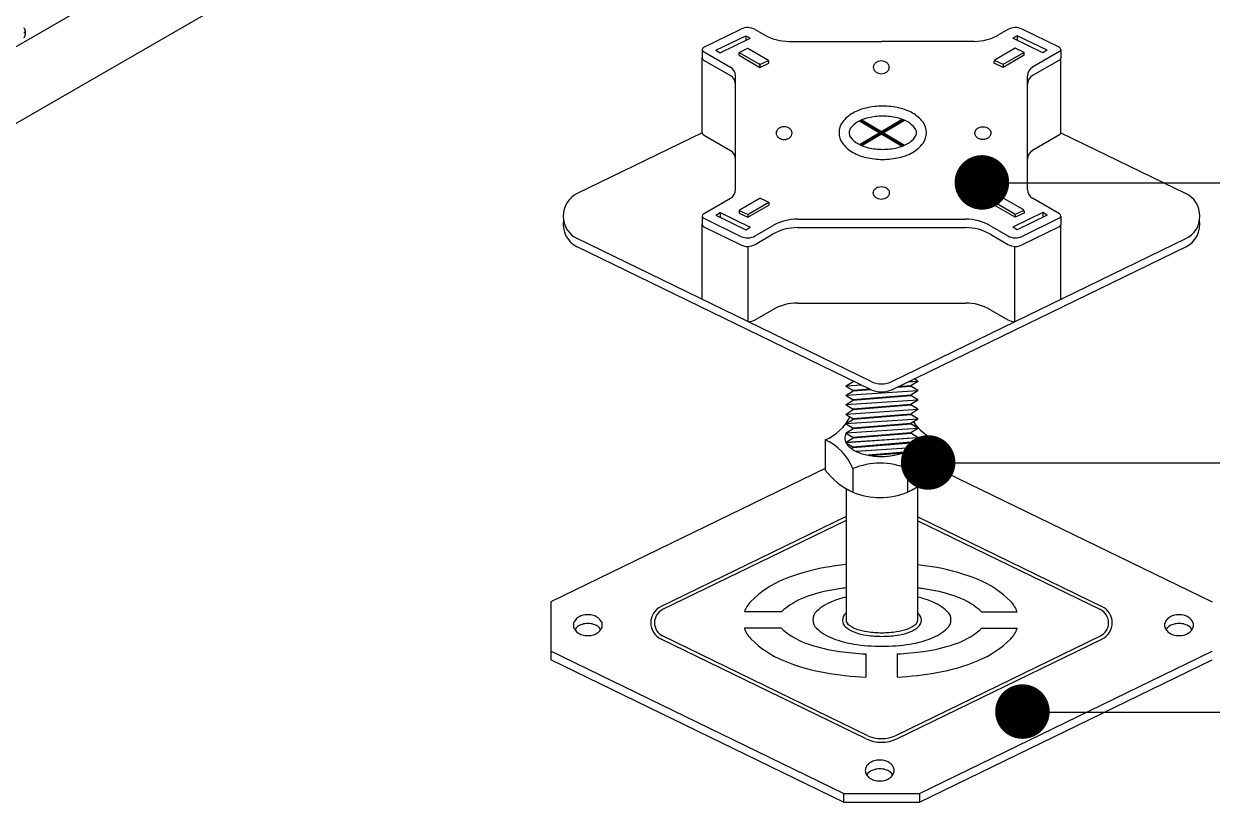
# Model space of a CAD drawing. Header units: millimetres. Extents: x 209 to 75467, y 6568 to 12199.
# Drawn here: x 62667 to 63190, y 10206 to 10548 of the extents above; entities that cross this region are included whole.
import ezdxf

# ---------------------------------------------------------------- set-up
doc = ezdxf.new("R2010")
doc.units = ezdxf.units.MM
doc.header["$MEASUREMENT"] = 0
doc.layers.get('0').update_dxf_attribs({"linetype": 'CONTINUOUS'})
for name, color, linetype in [('DIM', 7, 'CONTINUOUS'), ('DIM1', 7, 'CONTINUOUS'), ('LINE', 3, 'CONTINUOUS')]:
    doc.layers.add(name, color=color, linetype=linetype)

msp = doc.modelspace()

# ---------------------------------------------------------------- linework, layer by layer
at = {"color": 8}
for p, q in [((63044.30254989273, 10757.89721691068), (62486.57660739931, 10435.89399387799)), ((63027.68138938428, 10714.49100450507), (62508.8468307741, 10414.94173242667))]:
    msp.add_line(p, q, dxfattribs=at)
at = {"layer": 'DIM', "const_width": 12}
for points in [[(63082.48864365059, 10478.26949900035, 1), (63094.48864365059, 10478.26949900035, 1)], [(63058.82001193613, 10355.06336637046, 1), (63070.82001193613, 10355.06336637046, 1)], [(63100.32404648264, 10245.45134254936, 1), (63112.32404648264, 10245.45134254936, 1)]]:
    msp.add_lwpolyline(points, format="xyb", close=True, dxfattribs=at)
at = {"layer": 'DIM1'}
for p, q in [((63309.83146176052, 10477.8818732238), (63088.07584998912, 10477.8818732238)), ((63309.83146176052, 10354.67574059392), (63066.46398480579, 10354.67574059392)), ((63309.83146176052, 10245.06371677282), (63105.91125282086, 10245.06371677282))]:
    msp.add_line(p, q, dxfattribs=at)
at = {"layer": 'LINE', "color": 8}
for p, q in [((62667.45803387649, 10545.06141991094), (62667.45803387649, 10543.14217361205)), ((62966.05984301616, 10537.75701600797), (62982.45894647576, 10545.73194314247)), ((62988.66539642152, 10545.51161793203), (62992.50444415864, 10543.29514268773)), ((63099.93970336765, 10545.51161793203), (63096.10065563054, 10543.29514268773)), ((63122.54525677301, 10537.75701600797), (63106.14615331341, 10545.73194314247)), ((62971.33756944381, 10536.41045610532), (62984.53913190619, 10542.83041064491)), ((62973.35513705078, 10535.24561290461), (62986.55669951315, 10541.66556744389)), ((62984.53913190619, 10542.83041064491), (62984.53913190619, 10540.68441901157)), ((62984.53913190619, 10542.83041064491), (62986.55669951315, 10541.66556744389)), ((63003.54011037666, 10540.33814483651), (63044.30254988775, 10540.33814483651)), ((63085.06498939451, 10540.33814483651), (63044.30254988342, 10540.33814483651)), ((63104.06596787956, 10542.83041064491), (63102.04840027262, 10541.66556744389)), ((63115.24996273499, 10535.24561290461), (63102.04840027262, 10541.66556744389)), ((63104.06596787956, 10542.83041064491), (63104.06596787956, 10540.68441901157)), ((63117.26753034194, 10536.41045610532), (63104.06596787956, 10542.83041064491)), ((62965.43890140795, 10536.7645784103), (62965.43890140795, 10533.0304916537)), ((62965.99068471882, 10535.80886168113), (62977.81191835522, 10528.98386925881)), ((62971.33756944381, 10536.41045610532), (62973.35513705078, 10535.24561290461)), ((62981.59250067919, 10535.47184653102), (62985.42619935703, 10537.33618427893)), ((62981.59250067919, 10534.20812700521), (62981.59250067919, 10535.47184653102)), ((62981.59250067919, 10535.47184653102), (62990.38069705635, 10530.3979789868)), ((62981.59250067919, 10534.20812700521), (62990.8221237051, 10528.87940166661)), ((62985.42619935703, 10537.33618427893), (62994.21439573418, 10532.26231673471)), ((63103.17890042874, 10537.33618427893), (63094.39070405159, 10532.26231673471)), ((63107.01259910657, 10534.20812700521), (63097.78297608036, 10528.87940166661)), ((63107.01259910657, 10535.47184653102), (63098.22440272912, 10530.3979789868)), ((63107.01259910657, 10535.47184653102), (63103.17890042874, 10537.33618427893)), ((63107.01259910657, 10534.20812700521), (63107.01259910657, 10535.47184653102)), ((63122.61441507035, 10535.80886168113), (63110.79318143397, 10528.98386925881)), ((63117.26753034194, 10536.41045610532), (63115.24996273499, 10535.24561290461)), ((63123.16619838122, 10536.7645784103), (63123.16619838122, 10533.0304916537)), ((62965.43890140795, 10500.0725378368), (62965.43890140795, 10533.0304916537)), ((62965.99068471882, 10532.07477492454), (62977.81191835522, 10525.24978250252)), ((62965.99068471882, 10532.07477492454), (62977.81191835522, 10525.24978250252)), ((62990.69894106996, 10530.08321715289), (62994.53263974749, 10531.9475549008)), ((62990.8221237051, 10528.87940166661), (62994.65582238293, 10530.74373941452)), ((62990.8221237051, 10529.63340560334), (62990.8221237051, 10528.87940166661)), ((62994.65582238293, 10530.74373941452), (62994.65582238293, 10531.49774335126)), ((63093.94927740283, 10530.74373941452), (63093.94927740283, 10531.49774335126)), ((63097.78297608036, 10528.87940166661), (63093.94927740283, 10530.74373941452)), ((63097.90615871579, 10530.08321715289), (63094.07246003828, 10531.9475549008)), ((63097.78297608036, 10529.63340560334), (63097.78297608036, 10528.87940166661)), ((63122.61441507035, 10532.07477492454), (63110.79318143397, 10525.24978250252)), ((63122.61441507035, 10532.07477492454), (63110.79318143397, 10525.24978250252)), ((63123.16619838122, 10500.0725378368), (63123.16619838122, 10533.0304916537)), ((62980.01905159869, 10475.09182639407), (62980.01905159869, 10525.16100234184)), ((63108.58604819048, 10475.09182639407), (63108.58604819048, 10525.16100234184)), ((62980.01905159869, 10475.09182639407), (62980.01905159869, 10521.42691558525)), ((62980.01905159869, 10475.09182639407), (62980.01905159869, 10521.42691558525)), ((63108.58604819048, 10475.09182639407), (63108.58604819048, 10521.42691558525)), ((63108.58604819048, 10475.09182639407), (63108.58604819048, 10521.42691558525)), ((63034.65964799064, 10494.91028911856), (63053.37797640667, 10506.0322982708)), ((63034.67970310927, 10505.33062331552), (63053.40051189189, 10494.20714038505)), ((63035.1399493885, 10494.68220351655), (63053.89941922885, 10505.82865797622)), ((63035.16071141635, 10505.55828888826), (63053.9211320607, 10494.41126948179)), ((63035.63741310097, 10494.46431537488), (63054.40213800594, 10505.6138922754)), ((63035.65892851911, 10505.77572938228), (63054.42308461915, 10494.6264904522)), ((62965.43890140795, 10500.1346755399), (62910.40267078672, 10473.37041193327)), ((62965.99068471882, 10499.17895880484), (62977.81191835522, 10492.35396638252)), ((63122.61441507035, 10499.17895880484), (63110.79318143397, 10492.35396638252)), ((63123.16619838122, 10500.1346754297), (63178.20242899533, 10473.37041176781)), ((62965.99068471882, 10464.44396705478), (62977.81191835522, 10471.26895947711)), ((62982.03392733137, 10466.29955952291), (62990.41615942679, 10471.13904347972)), ((62991.24368608619, 10471.16842017434), (62994.65582238634, 10469.50908931922)), ((63097.36141370299, 10471.16842017434), (63093.94927740283, 10469.50908931922)), ((63106.57117245781, 10466.29955952291), (63098.18894036238, 10471.13904347972)), ((63122.61441507035, 10464.44396705478), (63110.79318143397, 10471.26895947711)), ((62981.71568331805, 10465.98479768901), (62985.54938199588, 10464.12045994109)), ((62985.42619936045, 10462.91664445512), (62994.65582238634, 10468.24536979372)), ((62985.8676260092, 10464.435221775), (62994.65582238634, 10469.50908931922)), ((62994.65582238634, 10469.50908931922), (62994.65582238634, 10468.24536979372)), ((63093.94927740283, 10469.50908931922), (63093.94927740283, 10468.24536979372)), ((63102.73747377998, 10464.435221775), (63093.94927740283, 10469.50908931922)), ((63103.17890042874, 10462.91664445512), (63093.94927740283, 10468.24536979372)), ((63106.88941647112, 10465.98479768901), (63103.05571779329, 10464.12045994109)), ((62965.43959611251, 10463.44909904108), (62965.43959611251, 10459.7150122848)), ((62966.05984301616, 10462.49581272794), (62982.45894647576, 10454.52088559344)), ((62971.33756944723, 10463.84237262842), (62973.35513705418, 10465.00721582944)), ((62971.33756944723, 10463.84237262842), (62984.53913190961, 10457.42241808884)), ((62973.35513705418, 10465.00721582944), (62986.55669951656, 10458.58726128985)), ((62973.35513705418, 10465.00721582944), (62973.35513705418, 10462.8612241961)), ((62981.59250068261, 10465.53498613946), (62981.59250068261, 10464.78098220303)), ((62981.59250068261, 10464.78098220303), (62985.42619936045, 10462.91664445512)), ((62985.42619936045, 10463.67064839154), (62985.42619936045, 10462.91664445512)), ((63007.36297729363, 10462.12181714289), (63081.24212249555, 10462.12181714289)), ((63115.24996273499, 10465.00721582944), (63102.04840027262, 10458.58726128985)), ((63107.01259910657, 10464.78098220303), (63103.17890042874, 10462.91664445512)), ((63103.17890042874, 10463.67064839154), (63103.17890042874, 10462.91664445512)), ((63117.26753034194, 10463.84237262842), (63104.06596787956, 10457.42241808884)), ((63122.54525676586, 10462.49581272794), (63106.14615330659, 10454.52088559344)), ((63107.01259910657, 10465.53498613946), (63107.01259910657, 10464.78098220303)), ((63117.26753034194, 10463.84237262842), (63115.24996273499, 10465.00721582944)), ((63115.24996273499, 10465.00721582944), (63115.24996273499, 10462.8612241961)), ((63123.16550367668, 10463.44909904108), (63123.16550367668, 10459.7150122848)), ((62965.43959611251, 10426.75705846759), (62965.43959611251, 10459.7150122848)), ((62966.05984301616, 10458.76172597135), (62982.45894647576, 10450.78679883685)), ((62966.05984301616, 10458.76172597135), (62982.45894647576, 10450.78679883685)), ((62984.53913190961, 10457.42241808884), (62986.55669951656, 10458.58726128985)), ((62988.66539642152, 10454.74121080357), (62996.3273110756, 10459.16481929167)), ((62988.66539642152, 10451.00712404729), (62996.3273110756, 10455.43073253538)), ((62988.66539642152, 10451.00712404729), (62996.3273110756, 10455.43073253538)), ((63007.36297729363, 10458.38773038629), (63081.24212249555, 10458.38773038629)), ((63007.36297729363, 10458.38773038629), (63081.24212249555, 10458.38773038629)), ((63092.27778871357, 10459.16481929167), (63099.93970336083, 10454.74121080357)), ((63092.27778871357, 10455.43073253538), (63099.93970336083, 10451.00712404729)), ((63092.27778871357, 10455.43073253538), (63099.93970336083, 10451.00712404729)), ((63104.06596787956, 10457.42241808884), (63102.04840027262, 10458.58726128985)), ((63122.54525676586, 10458.76172597135), (63106.14615330659, 10450.78679883685)), ((63122.54525676586, 10458.76172597135), (63106.14615330659, 10450.78679883685)), ((63123.16550366984, 10426.75705846759), (63123.16550366984, 10459.7150122848)), ((63039.47629975744, 10390.75281480221), (62910.40267078672, 10453.52165997543)), ((62985.62066430722, 10416.94295193739), (62985.62066430722, 10450.12536853167)), ((63049.12880001497, 10390.75281479725), (63178.20242899533, 10453.52165980997)), ((63102.98443547481, 10416.94295193739), (63102.98443547481, 10450.12536853167)), ((63039.47629975744, 10387.19068822935), (62910.40267078672, 10449.95953340257)), ((63049.12880001497, 10387.19068822438), (63178.20242899533, 10449.95953323679)), ((63007.33191724897, 10425.20648940392), (63081.21106245089, 10425.20648940392)), ((62988.63433637687, 10417.82588306491), (62996.29625103094, 10422.24949155301)), ((63092.24672866892, 10422.24949155301), (63099.90864331617, 10417.82588306491)), ((63028.71840538581, 10388.81658426815), (63031.76753055397, 10390.74034223817)), ((63035.52227544381, 10389.11354065022), (63028.71840538581, 10388.66548949902)), ((63028.71840538581, 10388.66548949902), (63028.71840538581, 10388.81658426815)), ((63028.71840538581, 10388.66548949902), (63031.76753055397, 10386.741731529)), ((63031.85212452151, 10390.89834469451), (63031.76753055397, 10390.8914370073)), ((63031.76753055397, 10390.74034223817), (63031.76753055397, 10390.8914370073)), ((63031.76753055397, 10390.74034223817), (63032.11815536022, 10390.76897319828)), ((63039.15846368081, 10387.34525274907), (63031.76753055397, 10386.741731529)), ((63051.14937584133, 10388.17329955926), (63057.17690695605, 10388.66548949902)), ((63057.17690695605, 10388.81658426815), (63051.52277604149, 10388.35488505804)), ((63060.22603212453, 10390.74034223817), (63055.83321939812, 10390.45106499133)), ((63056.19258361713, 10390.62582475555), (63060.22603212453, 10390.8914370073)), ((63060.22603212453, 10390.74034223817), (63057.17690695605, 10388.81658426815)), ((63057.17690695605, 10388.66548949902), (63057.17690695605, 10388.81658426815)), ((63060.22603212453, 10386.741731529), (63057.17690695605, 10388.66548949902)), ((63060.22603212453, 10390.8914370073), (63058.70810511087, 10391.84912946963)), ((63060.22603212453, 10390.8914370073), (63060.22603212453, 10390.74034223817)), ((63028.71840538581, 10384.66687879016), (63060.22603212453, 10386.741731529)), ((63028.71840538581, 10384.66687879016), (63031.76753055397, 10386.59063676018)), ((63060.22603212453, 10386.59063676018), (63028.71840538581, 10384.51578402103)), ((63028.71840538581, 10384.51578402103), (63028.71840538581, 10384.66687879016)), ((63028.71840538581, 10384.51578402103), (63031.76753055397, 10382.59202605101)), ((63028.71840538581, 10380.51717331186), (63060.22603212453, 10382.59202605101)), ((63028.71840538581, 10380.51717331186), (63031.76753055397, 10382.44093128188)), ((63060.22603212453, 10382.44093128188), (63028.71840538581, 10380.36607854304)), ((63031.76753055397, 10386.59063676018), (63039.4244945192, 10387.21588125285)), ((63031.76753055397, 10386.59063676018), (63031.76753055397, 10386.741731529)), ((63057.17690695605, 10384.66687879016), (63031.76753055397, 10382.59202605101)), ((63031.76753055397, 10382.44093128188), (63057.17690695605, 10384.51578402103)), ((63031.76753055397, 10382.44093128188), (63031.76753055397, 10382.59202605101)), ((63060.22603212453, 10386.59063676018), (63057.17690695605, 10384.66687879016)), ((63057.17690695605, 10384.66687879016), (63057.17690695605, 10384.51578402103)), ((63060.22603212453, 10382.59202605101), (63057.17690695605, 10384.51578402103)), ((63060.22603212453, 10382.44093128188), (63057.17690695605, 10380.51717331186)), ((63060.22603212453, 10386.741731529), (63060.22603212453, 10386.59063676018)), ((63060.22603212453, 10382.59202605101), (63060.22603212453, 10382.44093128188)), ((63028.71840538581, 10380.36607854304), (63028.71840538581, 10380.51717331186)), ((63028.71840538581, 10380.36607854304), (63031.76753055397, 10378.44232057302)), ((63028.71840538581, 10376.36746783387), (63060.22603212453, 10378.44232057302)), ((63028.71840538581, 10376.36746783387), (63031.76753055397, 10378.29122580389)), ((63060.22603212453, 10378.29122580389), (63028.71840538581, 10376.21637306474)), ((63057.17690695605, 10380.51717331186), (63031.76753055397, 10378.44232057302)), ((63031.76753055397, 10378.29122580389), (63057.17690695605, 10380.36607854304)), ((63031.76753055397, 10378.29122580389), (63031.76753055397, 10378.44232057302)), ((63057.17690695605, 10380.36607854304), (63057.17690695605, 10380.51717331186)), ((63060.22603212453, 10378.44232057302), (63057.17690695605, 10380.36607854304)), ((63060.22603212453, 10378.29122580389), (63057.17690695605, 10376.36746783387)), ((63060.22603212453, 10378.44232057302), (63060.22603212453, 10378.29122580389)), ((63028.71840538581, 10376.21637306474), (63028.71840538581, 10376.36746783387)), ((63028.71840538581, 10376.21637306474), (63031.76753055397, 10374.29261509472)), ((63028.71840538581, 10372.21776235557), (63060.22603212453, 10374.29261509472)), ((63028.71840538581, 10372.21776235557), (63031.76753055397, 10374.14152032559)), ((63060.22603212453, 10374.14152032559), (63028.71840538581, 10372.06666758675)), ((63028.71840538581, 10372.06666758675), (63028.71840538581, 10372.21776235557)), ((63028.71840538581, 10372.06666758675), (63031.76753055397, 10370.14290961673)), ((63057.17690695605, 10376.36746783387), (63031.76753055397, 10374.29261509472)), ((63031.76753055397, 10374.14152032559), (63057.17690695605, 10376.21637306474)), ((63031.76753055397, 10374.14152032559), (63031.76753055397, 10374.29261509472)), ((63057.17690695605, 10372.21776235557), (63031.76753055397, 10370.14290961673)), ((63031.76753055397, 10369.9918148476), (63057.17690695605, 10372.06666758675)), ((63057.17690695605, 10376.36746783387), (63057.17690695605, 10376.21637306474)), ((63060.22603212453, 10374.29261509472), (63057.17690695605, 10376.21637306474)), ((63060.22603212453, 10374.14152032559), (63057.17690695605, 10372.21776235557)), ((63057.17690695605, 10372.06666758675), (63057.17690695605, 10372.21776235557)), ((63060.22603212453, 10370.14290961673), (63057.17690695605, 10372.06666758675)), ((63060.22603212453, 10374.29261509472), (63060.22603212453, 10374.14152032559)), ((63028.71840538581, 10368.06805687758), (63060.22603212453, 10370.14290961673)), ((63028.71840538581, 10368.06805687758), (63031.76753055397, 10369.9918148476)), ((63060.22603212453, 10369.9918148476), (63028.71840538581, 10367.91696210845)), ((63028.71840538581, 10367.91696210845), (63028.71840538581, 10368.06805687758)), ((63028.71840538581, 10367.91696210845), (63031.76753055397, 10365.99320413843)), ((63031.76753055397, 10369.9918148476), (63031.76753055397, 10370.14290961673)), ((63057.17690695605, 10368.06805687758), (63031.76753055397, 10365.99320413843)), ((63031.76753055397, 10365.8421093693), (63057.17690695605, 10367.91696210845)), ((63060.22603212453, 10369.9918148476), (63057.17690695605, 10368.06805687758)), ((63060.22603212453, 10365.99320413843), (63057.17690695605, 10367.91696210845)), ((63060.22603212453, 10370.14290961673), (63060.22603212453, 10369.9918148476)), ((63019.54994517316, 10364.96006574717), (63019.54994517316, 10351.693369833)), ((63028.71840538581, 10363.91835139927), (63060.22603212453, 10365.99320413843)), ((63028.71840538581, 10363.91835139927), (63031.76753055397, 10365.8421093693)), ((63060.22603212453, 10365.8421093693), (63028.71840538581, 10363.76725663046)), ((63028.71840538581, 10363.76725663046), (63028.71840538581, 10363.91835139927)), ((63028.71840538581, 10363.76725663046), (63031.76753055397, 10361.84349866044)), ((63031.01235743488, 10361.21594909628), (63031.76753055397, 10361.69240389131)), ((63031.76753055397, 10365.8421093693), (63031.76753055397, 10365.99320413843)), ((63057.17690695605, 10363.91835139927), (63031.76753055397, 10361.84349866044)), ((63031.76753055397, 10361.69240389131), (63057.17690695605, 10363.76725663046)), ((63031.76753055397, 10361.69240389131), (63031.76753055397, 10361.84349866044)), ((63032.88805967197, 10360.04322764979), (63057.93328080482, 10361.69251549076)), ((63057.74264312039, 10361.52886677303), (63033.15952476363, 10359.91000950789)), ((63060.22603212453, 10365.8421093693), (63057.17690695605, 10363.91835139927)), ((63057.17690695605, 10363.91835139927), (63057.17690695605, 10363.76725663046)), ((63058.91859617674, 10362.66838782889), (63057.17690695605, 10363.76725663046)), ((63060.22603212453, 10365.99320413843), (63060.22603212453, 10365.8421093693)), ((63067.83811004243, 10365.06078093052), (63067.83811004243, 10351.693369833)), ((63054.393577811, 10359.54136769088), (63038.38760492422, 10358.23436841015)), ((63038.97451607946, 10358.13119902884), (63053.93642233964, 10359.35294299032)), ((63019.54994517316, 10352.41543697646), (62898.75920304097, 10293.67458159743)), ((63031.6219863904, 10352.33794137512), (63031.6219863904, 10341.95501803967)), ((63055.76606882487, 10352.33794137512), (63055.76606882487, 10341.95501803967)), ((63067.83811004243, 10353.00728890598), (63189.84589674603, 10293.67458141738)), ((63028.71343630056, 10343.5041154898), (63028.71343630056, 10285.6982842993)), ((63060.23761159896, 10285.6982842993), (63060.23761159896, 10344.50222815933)), ((63028.71343630056, 10331.33893930403), (62947.2736519898, 10291.73455814321)), ((63060.23761159896, 10331.17070379903), (63141.33144779317, 10291.73455802339)), ((63028.71343630056, 10329.56047639083), (62947.97310852974, 10290.29624278365)), ((63060.23761159896, 10329.39224088521), (63140.6319912523, 10290.29624266444)), ((62898.75920304097, 10293.67458159743), (62898.75920304097, 10268.22797449883)), ((63000.29899788524, 10289.27260585893), (62983.95060437266, 10289.27260585893)), ((63088.30610229012, 10289.27260585893), (63103.99949203183, 10289.27260585893)), ((63038.00744122174, 10235.00578726598), (62947.97310852974, 10278.78971991023)), ((63000.29899788524, 10282.12415087055), (62983.95060437266, 10282.12415087055)), ((63050.59765894897, 10235.0057872635), (63140.6319912523, 10278.78971978978)), ((63088.30610229012, 10282.12415087055), (63103.99949203183, 10282.12415087055)), ((63037.3079846818, 10233.56747190642), (62947.2736519898, 10277.35140455067)), ((63051.29711548984, 10233.56747190455), (63141.33144779317, 10277.35140443053)), ((63027.59102386453, 10209.44859797277), (62898.75920304097, 10272.09985120861)), ((63027.59102386453, 10205.5767212633), (62898.75920304097, 10268.22797449883)), ((63037.38976540323, 10270.80982125414), (63037.38976540323, 10260.62994460997)), ((63051.21533477213, 10270.80982125414), (63051.21533477213, 10260.66115672439)), ((63061.01407595289, 10209.44859797277), (63189.84589674603, 10272.09985102856)), ((63061.01407595289, 10205.5767212633), (63189.84589674603, 10268.22797431877)), ((63027.59102386453, 10209.44859797277), (63027.59102386453, 10205.5767212633)), ((63027.59102386453, 10209.44859797277), (63061.01407595289, 10209.44859797277)), ((63027.59102386453, 10205.5767212633), (63061.01407595289, 10205.5767212633)), ((63061.01407595289, 10209.44859797277), (63061.01407595289, 10205.5767212633))]:
    msp.add_line(p, q, dxfattribs=at)
for points in [[(63040.69980298386, 10528.90405270941, 0.1200112168693193), (63040.95393527734, 10527.86051648563, 0.1049567332455147), (63041.73012696517, 10526.91411500567, 0.08892268746664486), (63042.83851248522, 10526.31239217662, 0.08016689801161157), (63044.21754909462, 10526.08985582074, 0.08016689801162596), (63045.59658570401, 10526.31239217662, 0.08892268746669289), (63046.70497122376, 10526.91411500567, 0.1049567332455843), (63047.48116291191, 10527.86051648563, 0.1200112168691872), (63047.73529520507, 10528.90405270941, 0.1200112168692323), (63047.48116291191, 10529.94758893288, 0.1049567332455002), (63046.70497122376, 10530.89399041285, 0.08892268746674444), (63045.59658570401, 10531.49571324189, 0.08016689801161016), (63044.21754909462, 10531.71824959777, 0.08016689801162596), (63042.83851248522, 10531.49571324189, 0.08892268746669282), (63041.73012696517, 10530.89399041285, 0.1049567332455699), (63040.95393527734, 10529.94758893288, 0.1200112168691001)], [(63025.60195847352, 10500.11551533285, 0.1610350930550747), (63027.12691288255, 10495.50344971524, 0.1062104805024057), (63031.72293460649, 10491.46826682476, 0.07056249511668385), (63037.49371866944, 10489.24331093101, 0.05683628996643074), (63044.84316404567, 10488.40517302373, 0.05683628996649891), (63052.19260942191, 10489.24331093101, 0.07056249511659542), (63057.96339348487, 10491.46826682476, 0.1062104805023553), (63062.55941520848, 10495.50344971524, 0.1610350930553859), (63064.08436961751, 10500.11551533285, 0.1610350930549835), (63062.55941520848, 10504.72758095047, 0.1062104805027307), (63057.96339348487, 10508.76276384095, 0.0705624951161667), (63052.19260942191, 10510.98771973469, 0.05683628996667479), (63044.84316404567, 10511.82585764198, 0.05683628996644538), (63037.49371866944, 10510.98771973469, 0.07056249511670877), (63031.72293460649, 10508.76276384095, 0.1062104805021731), (63027.12691288255, 10504.72758095047, 0.1610350930556292)], [(62997.9327861378, 10499.98069658863, 0.1200112168693193), (62998.18691843127, 10498.93716036485, 0.1049567332455147), (62998.9631101191, 10497.99075888519, 0.08892268746664486), (63000.07149563916, 10497.38903605615, 0.08016689801161157), (63001.45053224855, 10497.16649970027, 0.08016689801162596), (63002.82956885795, 10497.38903605615, 0.08892268746669289), (63003.93795437801, 10497.99075888519, 0.1049567332455843), (63004.71414606583, 10498.93716036485, 0.1200112168691872), (63004.968278359, 10499.98069658863, 0.1200112168692323), (63004.71414606583, 10501.02423281241, 0.1049567332455002), (63003.93795437801, 10501.97063429206, 0.08892268746674444), (63002.82956885795, 10502.57235712142, 0.08016689801161016), (63001.45053224855, 10502.7948934773, 0.08016689801162596), (63000.07149563916, 10502.57235712142, 0.08892268746669282), (62998.9631101191, 10501.97063429206, 0.1049567332455699), (62998.18691843127, 10501.02423281241, 0.1200112168691001)], [(63030.0162249608, 10500.11551533285, 0.1610350930550126), (63030.67111339637, 10498.13487353846, 0.1062104805025496), (63033.87357737559, 10495.32319669413, 0.07056249511659911), (63038.48760730338, 10493.54423339062, 0.05683628996644303), (63044.84316404567, 10492.81943951069, 0.05683628996646771), (63051.19872078765, 10493.54423339062, 0.07056249511664031), (63055.81275071546, 10495.32319669413, 0.1062104805024423), (63059.01521469497, 10498.13487353846, 0.1610350930552567), (63059.67010313024, 10500.11551533285, 0.1610350930549806), (63059.01521469497, 10502.09615712724, 0.1062104805028038), (63055.81275071546, 10504.90783397127, 0.07056249511599176), (63051.19872078765, 10506.68679727508, 0.0568362899667629), (63044.84316404567, 10507.41159115471, 0.05683628996642275), (63038.48760730338, 10506.68679727508, 0.0705624951167568), (63033.87357737559, 10504.90783397127, 0.1062104805022292), (63030.67111339637, 10502.09615712724, 0.1610350930554749)], [(63092.43654108389, 10499.98069658863, -0.1200112168693193), (63092.18240879041, 10498.93716036485, -0.1049567332455147), (63091.40621710259, 10497.99075888519, -0.08892268746664486), (63090.29783158253, 10497.38903605615, -0.08016689801161157), (63088.91879497313, 10497.16649970027, -0.08016689801162596), (63087.53975836374, 10497.38903605615, -0.08892268746669289), (63086.43137284399, 10497.99075888519, -0.1049567332455843), (63085.65518115585, 10498.93716036485, -0.1200112168691872), (63085.40104886268, 10499.98069658863, -0.1200112168692323), (63085.65518115585, 10501.02423281241, -0.1049567332455002), (63086.43137284399, 10501.97063429206, -0.08892268746674444), (63087.53975836374, 10502.57235712142, -0.08016689801161016), (63088.91879497313, 10502.7948934773, -0.08016689801162596), (63090.29783158253, 10502.57235712142, -0.08892268746669282), (63091.40621710259, 10501.97063429206, -0.1049567332455699), (63092.18240879041, 10501.02423281241, -0.1200112168691001)], [(63040.6998029879, 10473.63358764462, -0.1200112168693193), (63040.95393528107, 10474.6771238684, -0.1049567332455147), (63041.73012696921, 10475.62352534805, -0.08892268746664486), (63042.83851248895, 10476.22524817741, -0.08016689801161157), (63044.21754909835, 10476.44778453329, -0.08016689801162596), (63045.59658570774, 10476.22524817741, -0.08892268746669289), (63046.70497122779, 10475.62352534805, -0.1049567332455843), (63047.48116291594, 10474.6771238684, -0.1200112168691872), (63047.7352952091, 10473.63358764462, -0.1200112168692323), (63047.48116291594, 10472.59005142084, -0.1049567332455002), (63046.70497122779, 10471.64364994118, -0.08892268746674444), (63045.59658570774, 10471.04192711183, -0.08016689801161016), (63044.21754909835, 10470.81939075626, -0.08016689801162596), (63042.83851248895, 10471.04192711183, -0.08892268746669282), (63041.73012696921, 10471.64364994118, -0.1049567332455699), (63040.95393528107, 10472.59005142084, -0.1200112168691001)], [(62908.68911140102, 10283.47720648863, 0.1309214251191147), (62909.13528584533, 10281.80243543088, 0.1065466789783756), (62910.55218055316, 10280.22874543679, 0.08389735412742341), (62912.5343195318, 10279.2514208734, 0.07279870778795364), (62915.05002736859, 10278.88318881225, 0.0727987077880173), (62917.56573520508, 10279.2514208734, 0.08389735412742445), (62919.5478741837, 10280.22874543679, 0.1065466789785854), (62920.96476889185, 10281.80243543088, 0.1309214251191833), (62921.41094333616, 10283.47720648863, 0.130921425119039), (62920.96476889185, 10285.15197754608, 0.1065466789784331), (62919.5478741837, 10286.72566754048, 0.08389735412742451), (62917.56573520508, 10287.70299210387, 0.07279870778799215), (62915.05002736859, 10288.07122416502, 0.07279870778796839), (62912.5343195318, 10287.70299210387, 0.0838973541273873), (62910.55218055316, 10286.72566754048, 0.1065466789784563), (62909.13528584533, 10285.15197754608, 0.1309214251190802)], [(63168.87883421809, 10283.47720648863, 0.1309214251191147), (63169.32500866242, 10281.80243543088, 0.1065466789783756), (63170.74190337025, 10280.22874543679, 0.08389735412742341), (63172.72404234887, 10279.2514208734, 0.07279870778795364), (63175.23975018568, 10278.88318881225, 0.0727987077880173), (63177.75545802216, 10279.2514208734, 0.08389735412742445), (63179.73759700109, 10280.22874543679, 0.1065466789785854), (63181.15449170892, 10281.80243543088, 0.1309214251191833), (63181.60066615324, 10283.47720648863, 0.130921425119039), (63181.15449170892, 10285.15197754608, 0.1065466789784331), (63179.73759700109, 10286.72566754048, 0.08389735412742451), (63177.75545802216, 10287.70299210387, 0.07279870778799215), (63175.23975018568, 10288.07122416502, 0.07279870778796839), (63172.72404234887, 10287.70299210387, 0.0838973541273873), (63170.74190337025, 10286.72566754048, 0.1065466789784563), (63169.32500866242, 10285.15197754608, 0.1309214251190802)], [(63037.15775732759, 10219.53808469592, 0.1309214251191147), (63037.60393177222, 10217.86331363817, 0.1065466789783756), (63039.02082648005, 10216.28962364408, 0.08389735412742341), (63041.00296545867, 10215.31229908069, 0.07279870778795364), (63043.51867329546, 10214.94406701953, 0.0727987077880173), (63046.03438113195, 10215.31229908069, 0.08389735412742445), (63048.01652011058, 10216.28962364408, 0.1065466789785854), (63049.43341481872, 10217.86331363817, 0.1309214251191833), (63049.87958926304, 10219.53808469592, 0.130921425119039), (63049.43341481872, 10221.21285575336, 0.1065466789784331), (63048.01652011058, 10222.78654574776, 0.08389735412742451), (63046.03438113195, 10223.76387031115, 0.07279870778799215), (63043.51867329546, 10224.13210237231, 0.07279870778796839), (63041.00296545867, 10223.76387031115, 0.0838973541273873), (63039.02082648005, 10222.78654574776, 0.1065466789784563), (63037.60393177222, 10221.21285575336, 0.1309214251190802)]]:
    msp.add_lwpolyline(points, format="xyb", close=True, dxfattribs=at)
for points in [[(63028.73796485768, 10367.90462162147, 0.3129952569211914), (63029.1417698438, 10363.02364146107, 0.104324890221141), (63032.85392428904, 10360.0603454416, 0.06521826837347508), (63037.70473737798, 10358.36876764446, 0.05136570220060096), (63044.18272385094, 10357.7015144923, 0.05136570220058839), (63050.66071032391, 10358.36876764446, 0.06521826837344089), (63055.51152341285, 10360.0603454416, 0.1043248902211691), (63059.22367785808, 10363.02364146107, 0.1783979848862879), (63060.20344893851, 10365.82786115681, 0.1783979848862879)], [(63028.71343630056, 10310.11209091997, 0.01636310829390186), (63019.30043325511, 10308.80477927581, 0.05597912892229996), (63001.13268589911, 10303.53006123087, 0.0986689614489952), (62986.76787801863, 10293.88894560641, 0.1180642443829414), (62983.95060437266, 10289.27260585893, 0.1982857149061291)], [(63103.99949203183, 10289.27260585893, 0.1180642443829496), (63101.18221838586, 10293.88894560641, 0.09866896144899191), (63086.81741050538, 10303.53006123087, 0.05597912892229915), (63068.64966314938, 10308.80477927581, 0.01462944828610183), (63060.23761159896, 10310.00281234694, 0.04270696583516074)], [(63028.71343630056, 10299.86290845945, 0.005445777956092451), (63025.78837306518, 10299.49145954493, 0.04616947495852855), (63012.34446821113, 10296.35107232369, 0.08920364666016384), (63001.32843210579, 10290.33746237078, 0.06242443809197253), (63000.29899788524, 10289.27260585893)], [(63088.30610229012, 10289.27260585893, 0.06242443809194911), (63087.27666806958, 10290.33746237078, 0.08920364666015006), (63076.26063196454, 10296.35107232369, 0.04616947495853777), (63062.81672711018, 10299.49145954493, 0.004802461834159151), (63060.23761159896, 10299.82234948271, 0.004802461834159151)], [(63028.71343630056, 10295.81962796847, 0.03320031804596993), (63022.98496801748, 10294.05155147134, 0.09541040943707864), (63015.70422279928, 10289.52743805218, 0.2091101387817491), (63014.08328828744, 10285.82112367563)], [(63014.08328828744, 10285.82112367563, 0.20911013878172), (63015.70422279928, 10282.11480929907, 0.09541040943707645), (63022.98496801748, 10277.59069587961, 0.05215303593956983), (63032.06752941478, 10275.15959732501, 0.03935131154660659), (63044.47552394991, 10274.18154106245, 0.03935131154660031), (63056.88351848505, 10275.15959732501, 0.05215303593957572), (63065.96607988204, 10277.59069587961, 0.09541040943707622), (63073.24682510023, 10282.11480929907, 0.2091101387817585), (63074.86775961239, 10285.82112367563, 0.2091101387817773), (63073.24682510023, 10289.52743805218, 0.09541040943709482), (63065.96607988204, 10294.05155147134, 0.03320031804596631), (63060.23761159896, 10295.81962796847, 0.03320031804596631)], [(63028.71343630056, 10288.84143318037, 0.005571039709809649), (63028.47855600715, 10288.64649858561, 0.2201902307826374), (63027.11406438518, 10285.6982842993, 0.2201902307826638)], [(63027.11406438518, 10285.6982842993, 0.2201902307826638), (63028.47855600715, 10282.75007001329, 0.0916901035140192), (63032.79949317842, 10280.27032296161, 0.04841182416670246), (63037.79588230513, 10279.04029437173, 0.03617460268674789), (63044.47552394991, 10278.55639437418, 0.03617460268673591), (63051.1551655947, 10279.04029437173, 0.04841182416671147), (63056.15155472141, 10280.27032296161, 0.09169010351406266), (63060.47249189268, 10282.75007001329, 0.2201902307826231), (63061.83698351464, 10285.6982842993, 0.2201902307826251), (63060.47249189268, 10288.64649858561, 0.005571039709828943), (63060.23761159896, 10288.84143318037, 0.04841182416667998)], [(62920.8042021788, 10281.54126813374, 0.09114247332020971), (62919.5478741837, 10282.85379083069, 0.08389735412742451), (62917.56573520508, 10283.83111539408, 0.07279870778799215), (62915.05002736859, 10284.19934745524, 0.07279870778796839), (62912.5343195318, 10283.83111539408, 0.0838973541273873), (62910.55218055316, 10282.85379083069, 0.09114247332023306), (62909.29585255838, 10281.54126813374, 0.1309214251190802)], [(63028.71343630056, 10285.6982842993, 0.2201902307825723), (63029.51362519649, 10283.9693412289, 0.09169010351403759), (63033.33004488765, 10281.77913223008, 0.04841182416673071), (63038.02640232164, 10280.62296649397, 0.03617460268673093), (63044.47552394991, 10280.15576628986, 0.0361746026867289), (63050.92464557818, 10280.62296649397, 0.0484118241667215), (63055.62100301217, 10281.77913223008, 0.09169010351405853), (63059.43742270302, 10283.9693412289, 0.2201902307826663), (63060.23761159896, 10285.6982842993, 0.2201902307826601)], [(63180.99392499588, 10281.54126813374, 0.09114247332020971), (63179.73759700109, 10282.85379083069, 0.08389735412742451), (63177.75545802216, 10283.83111539408, 0.07279870778799215), (63175.23975018568, 10284.19934745524, 0.07279870778796839), (63172.72404234887, 10283.83111539408, 0.0838973541273873), (63170.74190337025, 10282.85379083069, 0.09114247332023306), (63169.48557537545, 10281.54126813374, 0.1309214251190802)], [(62983.95060437266, 10282.12415087055, 0.1180642443829457), (62986.76787801863, 10277.50781112338, 0.09866896144899942), (63001.13268589911, 10267.86669549861, 0.05597912892229283), (63019.30043325511, 10262.59197745366, 0.03135173882761113), (63037.38976540323, 10260.62994460997, 0.04270696583515791)], [(63000.29899788524, 10282.12415087055, 0.06242443809199207), (63001.32843210579, 10281.05929435901, 0.08920364666015101), (63012.34446821113, 10275.0456844061, 0.04616947495854483), (63025.78837306518, 10271.90529718486, 0.02153163379244279), (63037.38976540323, 10270.80982125414, 0.03431438563949321)], [(63051.21533477213, 10270.80982125414, 0.02153163379244278), (63062.81672711018, 10271.90529718486, 0.04616947495853283), (63076.26063196454, 10275.0456844061, 0.08920364666016384), (63087.27666806958, 10281.05929435901, 0.06242443809198882), (63088.30610229012, 10282.12415087055, 0.2270799446936125)], [(63051.21533477213, 10260.66115672439, 0.03022188849849783), (63068.64966314938, 10262.59197745366, 0.05597912892229457), (63086.81741050538, 10267.86669549861, 0.09866896144899673), (63101.18221838586, 10277.50781112338, 0.1180642443829607), (63103.99949203183, 10282.12415087055, 0.1982857149061347)], [(63049.27284810568, 10217.60214634103, 0.09114247332020971), (63048.01652011058, 10218.91466903798, 0.08389735412742451), (63046.03438113195, 10219.89199360137, 0.07279870778799215), (63043.51867329546, 10220.26022566252, 0.07279870778796839), (63041.00296545867, 10219.89199360137, 0.0838973541273873), (63039.02082648005, 10218.91466903798, 0.09114247332023306), (63037.76449848525, 10217.60214634103, 0.1309214251190802)]]:
    msp.add_lwpolyline(points, format="xyb", dxfattribs=at)
for centre, radius, start, end in [((62666.17853634401, 10545.06141991094), 1.279497532525796, 299.9999999985575, 60.00000000144248), ((62985.35469655599, 10539.77731755674), 6.621399730820996, 60.00000000144248, 115.9337766498471), ((63103.25040323318, 10539.77731755674), 6.621399730820996, 64.06622335015292, 119.9999999985575), ((62666.17853634401, 10543.14217361205), 1.279497532525796, 299.9999999985575, 0), ((63003.54011037666, 10562.40947727256), 22.07133243606999, 240.0000000014425, 270), ((63085.06498941251, 10562.40947727256), 22.07133243606999, 270, 299.9999999985575), ((62966.5424680297, 10536.7645784103), 1.103566621803499, 115.9337766498471, 240.0000000014425), ((63122.06263175949, 10536.7645784103), 1.103566621803499, 299.9999999985575, 64.06622335015292), ((62966.5424680297, 10533.0304916537), 1.103566621803499, 180, 240.0000000014425), ((62966.5424680297, 10533.0304916537), 1.103566621803499, 180, 240.0000000014425), ((62975.60478511173, 10525.16100234184), 4.414266487213997, 0, 60.00000000144248), ((62989.93927040789, 10529.63340560334), 0.8828532974427993, 0, 60.00000000144248), ((62993.77296908542, 10531.49774335126), 0.8828532974427993, 0, 60.00000000144248), ((63094.83213070035, 10531.49774335126), 0.8828532974427993, 119.9999999985575, 180), ((63098.66582937787, 10529.63340560334), 0.8828532974427993, 119.9999999985575, 180), ((63113.00031467744, 10525.16100234184), 4.414266487213997, 119.9999999985575, 180), ((63122.06263175949, 10533.0304916537), 1.103566621803499, 299.9999999985575, 0), ((62975.60478511173, 10521.42691558525), 4.414266487213997, 0, 60.00000000144248), ((62975.60478511173, 10521.42691558525), 4.414266487213997, 0, 60.00000000144248), ((63113.00031467744, 10521.42691558525), 4.414266487213997, 119.9999999985575, 180), ((63113.00031467744, 10521.42691558525), 4.414266487213997, 119.9999999985575, 180), ((62966.5424680297, 10500.134675534), 1.103566621803499, 180, 240.0000000014425), ((63122.06263175949, 10500.134675534), 1.103566621803499, 299.9999999985575, 0), ((62975.60478511173, 10488.53109946555), 4.414266487213997, 0, 60.00000000144248), ((63113.00031467744, 10488.53109946555), 4.414266487213997, 119.9999999985575, 180), ((62915.22892091547, 10463.44603595435), 11.03566621803499, 115.9337766201834, 244.0662233798166), ((62975.60478511173, 10475.09182639407), 4.414266487213924, 299.9999999985575, 0), ((62990.85758607555, 10470.37447009627), 0.8828532974427993, 64.06622335015292, 119.9999999985575), ((63097.74751371362, 10470.37447009627), 0.8828532974427993, 60.00000000144248, 115.9337766498471), ((63113.00031467744, 10475.09182639407), 4.414266487213997, 180, 240.0000000014425), ((63173.37617886656, 10463.44603578889), 11.03566621803499, 295.9337766201833, 64.0662233798166), ((62982.47535398013, 10465.53498613946), 0.8828532974427993, 119.9999999985575, 180), ((63106.12974580906, 10465.53498613946), 0.8828532974427993, 0, 60.00000000144248), ((62915.22892091547, 10459.88390938149), 11.03566621803499, 170.7123239625022, 244.0662233798166), ((62966.5424680297, 10463.48825032562), 1.103566621803499, 119.9999999985575, 244.0662233501529), ((62986.30905265764, 10463.67064839154), 0.8828532974427993, 119.9999999985575, 180), ((63007.36297729363, 10440.05048470683), 22.07133243606999, 90, 119.9999999985575), ((63081.24212249555, 10440.05048470683), 22.07133243606999, 60.00000000144248, 90), ((63102.29604713153, 10463.67064839154), 0.8828532974427993, 0, 60.00000000144248), ((63122.06263175949, 10463.48825032562), 1.103566621803499, 295.9337766498471, 60.00000000144248), ((63173.37617887184, 10459.8839092182), 11.03566621803499, 295.9337766201833, 9.287676118711895), ((62966.5424680297, 10459.75416356902), 1.103566621803499, 177.9668883204573, 244.0662233501529), ((63007.36297729363, 10436.31639795024), 22.07133243606999, 90, 119.9999999985575), ((63007.36297729363, 10436.31639795024), 22.07133243606999, 90, 119.9999999985575), ((63081.24212249555, 10436.31639795024), 22.07133243606999, 60.00000000144248, 90), ((63081.24212249555, 10436.31639795024), 22.07133243606999, 60.00000000144248, 90), ((63122.06263175949, 10459.75416356902), 1.103566621803499, 295.9337766498471, 2.033111679542702), ((63122.06263175949, 10459.75416356902), 1.103566621803499, 295.9337766498471, 2.033111679542702), ((62985.35469655599, 10460.47551117918), 6.621399730820996, 244.0662233501529, 299.9999999985575), ((62985.35469655599, 10456.74142442258), 6.621399730820996, 244.0662233501529, 299.9999999985575), ((62985.35469655599, 10456.74142442258), 6.621399730820996, 244.0662233501529, 299.9999999985575), ((63103.25040322605, 10460.47551117918), 6.621399730820996, 240.0000000014425, 295.9337766498471), ((63103.25040322605, 10456.74142442258), 6.621399730820996, 240.0000000014425, 295.9337766498471), ((63103.25040322605, 10456.74142442258), 6.621399730820996, 240.0000000014425, 295.9337766498471), ((63007.33191724897, 10403.13515696786), 22.07133243606999, 90, 119.9999999985575), ((63081.21106245089, 10403.13515696786), 22.07133243606999, 60.00000000144248, 90), ((62985.32363651134, 10423.56018344052), 6.621399730820996, 272.5303333281243, 299.9999999985575), ((63103.21934318139, 10423.56018344052), 6.621399730820996, 240.0000000014425, 267.9668894686457), ((63044.30254989117, 10400.67719077865), 11.03566621803499, 244.0662233501529, 295.9337765900557), ((63044.30254989117, 10397.11506420579), 11.03566621803499, 244.0662233501529, 295.9337765900557), ((63010.42472486447, 10385.77162878886), 22.72423380271272, 293.675949826517, 331.9914459699084), ((63077.15340828306, 10385.98826931901), 22.90708518276854, 214.7179230247847, 246.0050724366801), ((63010.42472486447, 10344.14850270549), 22.72423380271272, 21.12374928476778, 66.32405017348309), ((63077.15340828306, 10344.13329254202), 22.90708518276854, 113.994927563318, 159.0120995106721), ((63045.48947510713, 10371.49736143326), 32.63521558829296, 217.3605624618965, 244.8541424509441), ((63043.69402760795, 10322.91367696306), 31.80442603370971, 67.69288138493586, 112.3071186150641), ((63041.89858010846, 10371.49736143326), 32.63521558827955, 295.1458575490558, 322.6394375381035), ((63043.69402760795, 10371.37928245173), 31.80442603370971, 247.6928813849341, 292.3071186150642), ((62950.77093469196, 10284.54298134694), 7.996859578286227, 115.9337766201834, 244.0662233798166), ((62950.77093469196, 10284.54298134694), 6.397487662628982, 115.9337766201834, 244.0662233798166), ((63137.83416509132, 10284.5429812268), 6.397487662628982, 295.9337766201833, 64.0662233798166), ((63137.83416509132, 10284.5429812268), 7.996859578286227, 295.9337766201833, 64.0662233798166), ((63044.30255008768, 10247.95062549803), 15.99371915657245, 244.0662233677602, 295.933776602101), ((63044.30255008768, 10247.95062549803), 14.39434724091521, 244.0662233677602, 295.933776602101)]:
    msp.add_arc(centre, radius, start, end, dxfattribs=at)

doc.saveas('drawing.dxf')
